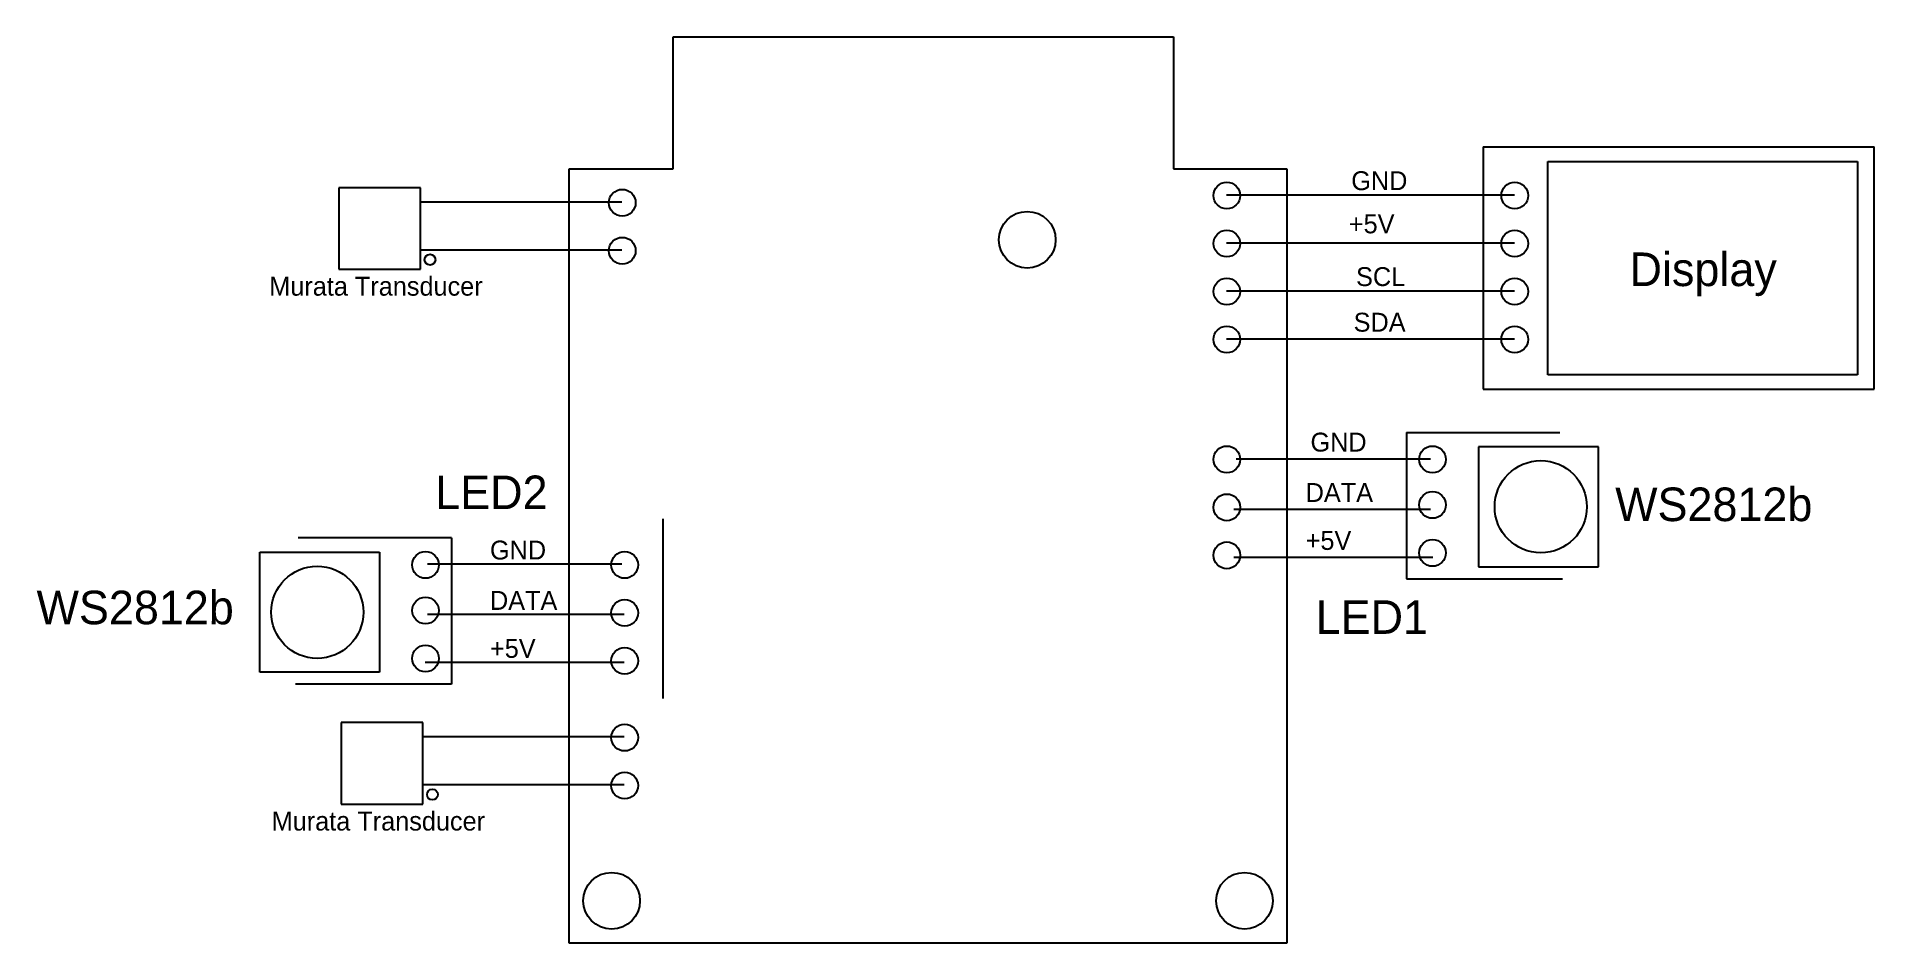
# Model space of a CAD drawing. Extents: x -28.2 to 69.1, y 0 to 48.
import ezdxf
from ezdxf.enums import TextEntityAlignment as Align

# ---------------------------------------------------------------- set-up
doc = ezdxf.new("R2010")
doc.units = 0
doc.layers.add('100', color=253, linetype='CONTINUOUS')

msp = doc.modelspace()

# ---------------------------------------------------------------- linework, layer by layer
at = {"layer": '100'}
for p, q in [((5.5, 41), (5.5, 48)), ((5.5, 48), (32, 48)), ((32, 48), (32, 41)), ((48.387, 42.164), (48.387, 29.337)), ((48.387, 42.164), (69.088, 42.164)), ((69.088, 29.337), (69.088, 42.164)), ((0, 0), (0, 41)), ((0, 41), (5.5, 41)), ((32, 41), (38, 41)), ((38, 41), (38, 0)), ((51.816, 41.402), (68.199, 41.402)), ((51.816, 30.099), (51.816, 41.402)), ((68.199, 41.402), (68.199, 30.099)), ((-12.192, 40.005), (-12.192, 35.687)), ((-7.874, 40.005), (-12.192, 40.005)), ((-7.874, 39.243), (-7.874, 40.005)), ((-7.874, 36.703), (-7.874, 39.243)), ((2.794, 39.243), (-7.874, 39.243)), ((34.798, 39.624), (50.038, 39.624)), ((34.798, 37.084), (50.038, 37.084)), ((-7.874, 35.687), (-7.874, 36.703)), ((2.794, 36.703), (-7.874, 36.703)), ((-12.192, 35.687), (-7.874, 35.687)), ((34.798, 34.544), (50.038, 34.544)), ((34.798, 32.004), (50.038, 32.004)), ((48.387, 29.337), (69.088, 29.337)), ((68.199, 30.099), (51.816, 30.099)), ((44.323, 27.051), (44.323, 19.304)), ((44.323, 27.051), (52.451, 27.051)), ((54.483, 26.289), (48.133, 26.289)), ((48.133, 26.289), (48.133, 19.939)), ((54.483, 19.939), (54.483, 26.289)), ((35.306, 25.654), (45.593, 25.654)), ((4.953, 22.479), (4.953, 12.954)), ((35.179, 22.987), (45.593, 22.987)), ((-6.223, 21.463), (-14.351, 21.463)), ((-6.223, 21.463), (-6.223, 13.716)), ((-16.383, 20.701), (-10.033, 20.701)), ((-16.383, 14.351), (-16.383, 20.701)), ((-10.033, 20.701), (-10.033, 14.351)), ((35.179, 20.447), (45.72, 20.447)), ((2.794, 20.066), (-7.493, 20.066)), ((48.133, 19.939), (54.483, 19.939)), ((44.323, 19.304), (52.578, 19.304)), ((2.921, 17.399), (-7.493, 17.399)), ((2.921, 14.859), (-7.62, 14.859)), ((-10.033, 14.351), (-16.383, 14.351)), ((-6.223, 13.716), (-14.478, 13.716)), ((-12.065, 11.684), (-12.065, 7.366)), ((-7.747, 11.684), (-12.065, 11.684)), ((-7.747, 10.922), (-7.747, 11.684)), ((-7.747, 8.382), (-7.747, 10.922)), ((2.921, 10.922), (-7.747, 10.922)), ((-7.747, 7.366), (-7.747, 8.382)), ((2.921, 8.382), (-7.747, 8.382)), ((-12.065, 7.366), (-7.747, 7.366)), ((38, 0), (0, 0))]:
    msp.add_line(p, q, dxfattribs=at)
for centre, radius in [((2.811, 39.21), 0.707), ((34.815, 39.591), 0.707), ((50.055, 39.591), 0.707), ((24.25, 37.25), 1.5), ((2.811, 36.67), 0.707), ((34.815, 37.051), 0.707), ((50.055, 37.051), 0.707), ((-7.366, 36.195), 0.284), ((34.815, 34.511), 0.707), ((50.055, 34.511), 0.707), ((34.815, 31.971), 0.707), ((50.055, 31.971), 0.707), ((34.815, 25.621), 0.707), ((45.703, 25.621), 0.707), ((51.435, 23.114), 2.44), ((34.815, 23.081), 0.707), ((45.703, 23.208), 0.707), ((-7.603, 20.033), 0.707), ((2.938, 20.033), 0.707), ((34.815, 20.541), 0.707), ((45.703, 20.668), 0.707), ((-13.335, 17.526), 2.44), ((-7.603, 17.62), 0.707), ((2.938, 17.493), 0.707), ((-7.603, 15.08), 0.707), ((2.938, 14.953), 0.707), ((2.938, 10.889), 0.707), ((2.938, 8.349), 0.707), ((-7.239, 7.874), 0.284), ((2.25, 2.25), 1.5), ((35.75, 2.25), 1.5)]:
    msp.add_circle(centre, radius, dxfattribs=at)

# ---------------------------------------------------------------- texts
for s, height, p in [('GND', 1, (41.402, 39.878)), ('+5V', 1, (41.275, 37.592)), ('Display', 1.778, (56.134, 34.798)), ('Murata Transducer', 1, (-15.875, 34.29)), ('SCL', 1, (41.656, 34.798)), ('SDA', 1, (41.529, 32.385)), ('GND', 1, (39.243, 26.035)), ('DATA', 1, (38.989, 23.368)), ('WS2812b', 1.778, (55.372, 22.352)), ('+5V', 1, (38.989, 20.828)), ('GND', 1, (-4.191, 20.32)), ('WS2812b', 1.778, (-28.194, 16.891)), ('DATA', 1, (-4.191, 17.653)), ('+5V', 1, (-4.191, 15.113)), ('Murata Transducer', 1, (-15.748, 5.969))]:
    msp.add_text(s, height=height, dxfattribs=at).set_placement(p)
for s, p in [('LED2', (-1.143, 24.765)), ('LED1', (45.466, 18.161))]:
    msp.add_text(s, height=1.778, dxfattribs=at).set_placement(p, align=Align.TOP_RIGHT)

doc.saveas('drawing.dxf')
